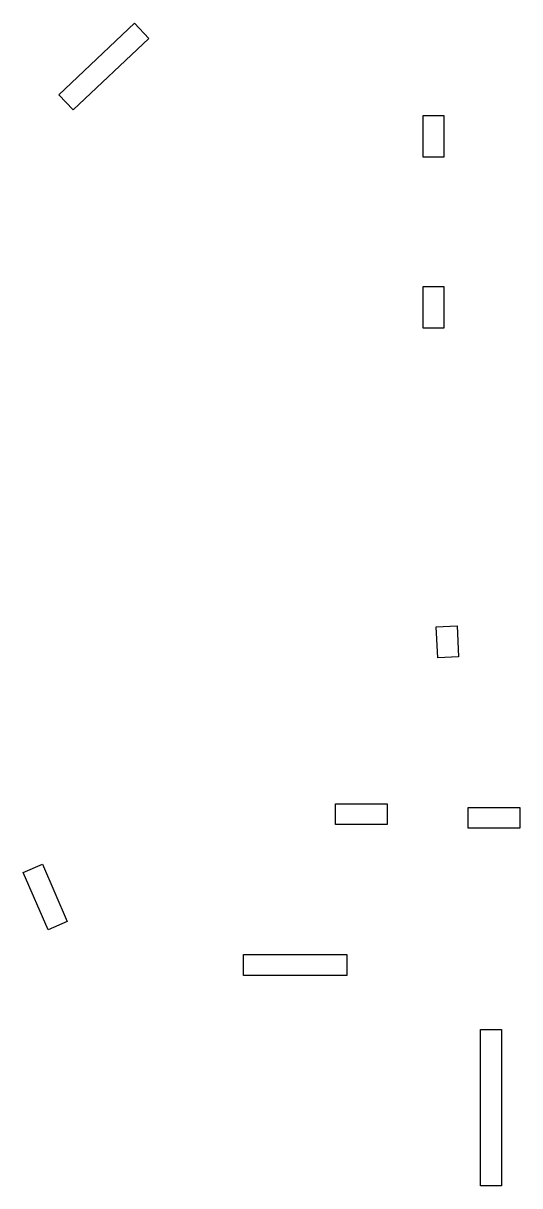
# Model space of a CAD drawing. Header units: inches. Extents: x 115214 to 115333, y 151675 to 151954.
import ezdxf

# ---------------------------------------------------------------- set-up
doc = ezdxf.new("R2010")
doc.units = ezdxf.units.IN
doc.header["$MEASUREMENT"] = 0
doc.layers.add('ParkingArea', color=7, linetype='Continuous')

msp = doc.modelspace()

# ---------------------------------------------------------------- linework, layer by layer
at = {"layer": 'ParkingArea'}
for points in [[(115240.64, 151954.31), (115244.08, 151950.67), (115225.89, 151933.51), (115222.46, 151937.15)], [(115309.95, 151932.14), (115314.95, 151932.14), (115314.95, 151922.14), (115309.95, 151922.14)], [(115309.94, 151891.11), (115314.94, 151891.11), (115314.94, 151881.11), (115309.94, 151881.11)], [(115318.11, 151809.74), (115318.48, 151802.25), (115313.48, 151802), (115313.11, 151809.49)], [(115288.96, 151767.02), (115301.36, 151767.02), (115301.36, 151762.02), (115288.96, 151762.02)], [(115320.77, 151766.12), (115333.17, 151766.12), (115333.17, 151761.12), (115320.77, 151761.12)], [(115213.94, 151750.51), (115218.53, 151752.5), (115224.49, 151738.74), (115219.91, 151736.75)], [(115291.63, 151730.82), (115291.63, 151725.82), (115266.83, 151725.82), (115266.83, 151730.82)], [(115266.83, 151730.82), (115291.63, 151730.82), (115291.63, 151725.82), (115266.83, 151725.82)], [(115328.75, 151675.33), (115323.75, 151675.33), (115323.75, 151712.83), (115328.75, 151712.83)]]:
    msp.add_lwpolyline(points, close=True, dxfattribs=at)

doc.saveas('drawing.dxf')
